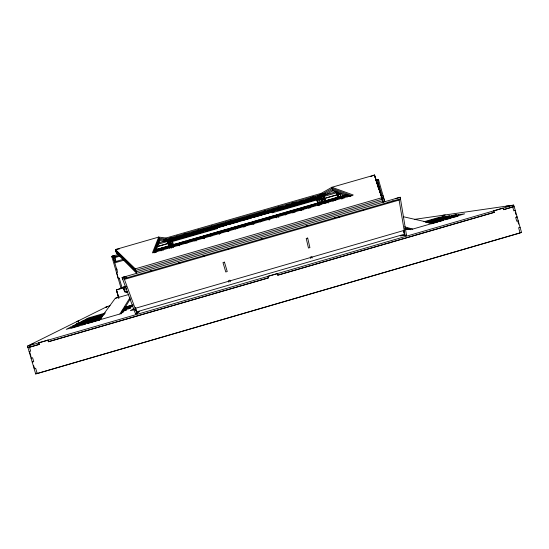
<?xml version="1.0" encoding="UTF-8"?>
<svg xmlns="http://www.w3.org/2000/svg" width="549" height="549" viewBox="0 0 549 549"><rect width="100%" height="100%" fill="white"/><g stroke="black" fill="none" stroke-linecap="round" stroke-linejoin="round"><path stroke-width="0.82" d="M195.959 241.107L195.622 238.314L202.464 236.344L202.828 237.58L195.986 239.549M195.574 240.627L195.622 238.314M194.291 240.99L194.367 238.678L187.518 240.647L187.278 243.015M185.994 243.385L186.262 241.011L179.406 242.987L178.981 245.403M232.433 221.178L232.302 222.084L232.007 221.075M179.496 245.849L179.406 242.987M177.698 245.774L178.151 243.344L171.288 245.321L170.677 247.798M171.261 248.223L171.659 246.556L171.288 245.321M169.394 248.169L170.032 245.684L163.17 247.661L162.483 249.829M163.094 250.358L163.54 248.896L163.17 247.661M160.967 250.92L161.914 248.024L156.486 249.589L155.394 252.526M238.177 219.525L237.834 220.492L237.539 219.483L232.797 220.849M156.321 252.307L156.856 250.818L156.486 249.589M156.259 249.932L159.725 240.634L158.695 237.086L115.42 249.569L116.505 253.068L136.694 273.306L135.322 268.825L115.42 249.569L119.607 248.841M154.091 252.931L155.292 249.788L346.563 194.696L350.955 196.35M154.42 252.499L159.375 239.467M153.466 252.622L159.025 238.3L166.278 239.083L165.97 238.026L158.695 237.086L152.437 252.863L353.268 195.005L331.96 187.291L332.907 190.798L344.82 195.389M244.971 217.569L244.38 218.605L244.092 217.596L239.35 218.962M245.396 218.31L246.021 217.267M121.199 313.863L130.36 298.821M119.929 313.98L130.01 297.654M118.591 297.366L128.713 294.532M251.765 215.613L250.927 216.718L250.639 215.716L245.897 217.081M252.814 215.311L251.943 216.43L251.655 215.421M258.552 213.664L257.474 214.837L257.186 213.829L252.444 215.194M258.49 214.542L259.602 213.362L259.306 212.312M259.773 213.081L263.726 211.948L265.037 210.665M265.339 211.708L264.014 212.957L263.726 211.948M265.03 212.662L266.389 211.406M272.126 209.759L270.554 211.07L270.266 210.068L267.109 210.974M271.563 210.782L273.176 209.457M271.782 211.9L272.112 212.827L317.048 199.884M278.604 206.76L276.799 208.188L277.087 209.19L278.906 207.803M278.103 208.901L279.956 207.501M122.619 279.036L135.507 313.85L136.989 313.417L139.405 311.647M135.507 313.85L137.964 312.065M135.274 307.529L136.543 311.887L135.651 308.147M285.679 205.854L283.62 207.309L283.332 206.307L279.386 207.44M284.629 207.021L286.729 205.552L286.427 204.509M292.034 203.35L293.2 202.56M268.049 276.339L268.502 277.904L48.394 341.773L47.845 340.222L48.257 340.03L38.739 342.789L38.952 344.511L27.999 347.689L35.692 373.965L37.119 373.018M133.908 308.414L130.415 310.679L134.601 309.657M291.155 205.141L293.502 203.604M129.31 308.641L130.367 307.982M299.219 201.957L296.673 203.555L296.385 202.547L294.017 203.226M129.139 308.264L129.612 307.962L123.079 309.856M297.682 203.267L300.269 201.655M305.985 200.014L303.192 201.675L302.904 200.673L299.754 201.579M304.201 201.387L307.035 199.712M32.563 361.887L32.219 362.093L33.736 361.654L32.597 357.756L31.073 358.202L31.423 358.003M312.45 197.022L309.423 198.793L309.711 199.802L312.752 198.065M312.271 197.434L313.493 196.72M99.527 319.895L100.268 319.47L66.278 329.325L70.746 327.039L101.64 318.084M165.97 238.026L321.234 193.351L331.891 187.271L374.521 175.049L383.223 202.142L375.441 178.562M98.298 320.122L88.677 322.833M310.72 199.513L313.795 197.764M317.898 195.815L319.209 195.08M318.269 195.89L320.252 194.778M332.227 188.451L321.536 194.408L321.234 193.351M319.511 196.117L316.231 197.928L315.943 196.919L312.004 198.052M317.24 197.633L324.342 193.598M324.013 194.051L325.502 193.234L325.804 194.277L323.567 195.471M325.413 193.516L332.564 189.625L350.029 196.213M324.637 194.641L316.595 198.971L317.919 203.624M321.213 196.748L320.362 196.954L321.975 202.567M323.574 195.753L332.907 190.798L331.891 187.271M29.495 351.401L29.138 351.586L30.662 351.147L29.516 347.249L29.872 347.071M316.869 199.932L317.816 203.672M320.486 198.038L317.864 199.651M320.376 196.947L320.664 197.949L323.004 196.72M321.515 197.743L320.664 197.949M102.203 316.903L75.33 324.692L72.248 326.271L101.689 317.734M102.67 315.771L79.804 322.4L76.743 323.965L102.162 316.601M104.406 314.364L83.88 320.307L81.135 321.714L103.349 315.277M77.876 323.114L76.27 324.013L77.478 323.587M110.075 305.69L107.137 306.541L27.45 346.138L27.889 347.634L29.818 346.659M31.526 344.422L33.77 343.324L32.206 343.777M77.635 321.44L78.967 320.788L77.766 321.138M336.317 192.877L336.16 191.779L322.881 195.602L324.603 201.579M340.922 197.05L340.003 193.845L340.558 196.309M320.115 205.113L319.374 203.775L319.6 204.804L319.031 205.045M325.591 201.064L337.662 197.613L336.249 192.672M115.359 298.313L118.9 296.686M319.717 204.653L324.102 202.656M377.238 179.983L378.474 179.598L384.774 201.572L383.73 201.874M127.375 292.006L125.604 291.739L127.238 292.068M126.277 287.086C119.881 285.899 128.095 298.066 123.827 287.82L123.196 287.992L125.639 287.257M370.5 176.6L374.432 175.035L382.831 200.646L136.241 271.81L116.141 251.902M118.742 298.231L116.34 289.996L125.872 286.269M118.001 254.564L111.776 256.356L121.006 288.067L125.646 286.255M126.716 277.794L124.136 278.597L136.989 313.417M123.525 289.659L126.737 288.664M395.191 198.69L400.207 197.256L400.64 198.765L122.509 279.07L122.063 277.54L125.783 276.456L126.222 277.952M518.229 220.801L516.76 221.226L515.669 217.39L517.137 216.965L516.636 217.013M34.155 368.702L35.671 368.262L37.215 373.519L520.081 232.92L518.613 227.739L520.075 227.313L519.574 227.348M35.692 373.965L521.55 232.495L514.193 206.609L503.529 209.704L503.083 208.153L502.603 208.222L493.469 210.871L493.935 210.809L494.375 212.36L277.801 275.207L277.266 273.594L267.891 276.312L268.392 277.849L48.285 341.718M149.774 271.137L151.414 270.664M178.5 262.841L180.141 262.367M203.068 255.752L204.695 255.278M231.541 247.53L233.188 247.057M260.336 239.22L261.962 238.753M305.834 226.078L307.461 225.612M334.245 217.878L335.864 217.411M338.301 216.711L339.92 216.237M387.56 202.485L389.145 202.025M391.519 201.339L393.105 200.886M178.562 263.335L180.209 262.854M203.254 256.198L204.901 255.724M227.952 249.068L229.599 248.594M338.266 217.219L339.913 216.745M121.006 288.067L126.208 286.551M116.34 289.996L123.827 287.82M124.87 291.951L125.742 291.677M118.577 297.386L115.215 298.354L99.451 319.916L120.011 313.959L123.594 311.715L121.967 312.189M106.177 307.015L107.158 306.733L105.339 307.433M124.692 307.186L132.865 304.942M105.532 312.978L88.643 317.871L85.143 319.662L103.864 314.241M125.048 307.323L132.275 305.23M443.42 215.187L442.247 215.531L444.093 215.256M76.489 321.769L77.697 321.419M444.031 215.277L445.212 214.934M124.204 308.346L133.16 305.752M124.108 308.655L132.323 306.273L130.497 307.413L123.916 309.32M423.924 221.775L439.358 217.301L443.297 216.766L425.29 221.981M93.797 317.59L96.205 316.89M99.424 315.956L101.84 315.256M127.787 307.742L130.195 307.042M90.304 318.674L92.76 317.967M127.986 307.756L130.436 307.049M425.729 222.146L445.205 216.505L449.604 215.901L426.793 222.51M77.896 323.189L79.09 322.764M128.089 308.998L130.346 307.907L123.477 310.418M404.805 228.885L407.248 228.178M121.754 311.235L126.641 309.821L122.139 311.805M404.778 229.201L407.241 228.487M427.795 222.53L451.628 215.62L456.047 215.016L429.263 222.784M452.602 215.489L456.294 214.865L455.066 215.222M452.616 215.558L453.838 215.201M455.046 215.153L456.274 214.796M405.732 229.606L408.978 228.665M135.123 308.366L404.174 230.381M409.163 228.94L406.713 229.647L412.724 229.091L432.55 223.347L403.316 216.718M428.776 223.251L458.195 214.728L464.591 213.849L431.397 223.47L432.55 223.347M71.926 328.062L80.058 325.708M81.684 325.234L85.747 324.054M87.373 323.581L99.568 320.046M431.583 223.786L438.123 221.892M439.756 221.419L443.839 220.231M445.472 219.758L451.196 218.104M452.829 217.63L457.736 216.203M136.543 311.887L404.62 234.142L403.584 230.539M400.447 235.933L406.507 235.24L400.468 198.813M507.139 206.012L505.622 206.451L508.717 205.999M30.03 344.861L31.616 344.401M508.628 206.019L510.165 205.573M27.45 346.138L513.672 205.086L514.09 206.554L503.502 209.629M27.889 347.634L39.281 344.34L38.821 342.768L38.396 342.96L38.952 344.511M494.354 212.278L277.691 275.152L277.176 273.615M389.666 242.864L391.313 242.383M325.502 193.234L164.027 239.7L164.329 240.75L165.99 240.887M168.255 239.419L169.703 239.007M170.787 237.786L172.956 238.067L173.244 239.076M173.738 237.841L176.881 236.942M184.238 234.821L179.468 236.194L179.763 237.202L177.917 236.866M184.443 233.853L186.049 234.299L190.016 233.16M198.182 230.813L192.624 232.405L192.919 233.421L191.567 232.941M198.086 229.928L199.198 230.518L203.953 229.146M212.333 226.737L212.621 227.746L211.715 226.01L212.333 226.737L217.088 225.371M219.682 224.623L224.438 223.251L224.726 224.26L224.582 223.443M225.632 223.134L225.742 223.971L225.454 222.963L230.203 221.597M272.853 209.32L276.01 208.414M285.919 205.559L289.858 204.427L290.147 205.436L292.452 203.905L292.15 202.862M306.273 199.699L308.634 199.019M164.329 240.75L325.804 194.277M158.05 243.035L168.172 240.126L172.235 240.531L173.642 245.197M378.474 179.598L375.976 180.353L377.815 186.022M112.325 256.308L113.89 255.964M167.225 240.441L168.296 240.133L169.964 245.925M323.766 195.389L322.702 195.698L324.356 201.456M376.744 180.209L377.787 179.907M321.247 196.508L167.768 240.654L165.469 240.448M169.813 240.284L168.763 240.586L320.499 196.988M112.078 257.392L113.115 257.097M119.085 255.381L114.556 256.712M157.529 244.312L167.534 241.478M170.334 240.73L171.357 240.435M336.455 192.809L324.246 196.322L323.944 195.293L325.653 201.277M377.739 180.923L378.783 180.628M171.254 240.812L317.59 198.69M217.569 228.528L217.294 227.561L271.803 211.893M172.489 240.798L179.063 238.904M180.71 238.431L203.72 231.808M205.36 231.335L215.222 228.494M216.869 228.02L226.73 225.179M228.37 224.713L239.879 221.398M241.519 220.924L251.38 218.083M253.027 217.61L262.889 214.776M264.529 214.302L274.39 211.461M277.677 210.514L280.141 209.807M281.788 209.334L316.299 199.397M170.629 241.711L171.638 241.416L169.174 241.601M172.352 241.539L217.589 228.514L217.322 227.574M157.302 246.446L169.716 242.898M319.271 199.836L340.003 193.845M157.138 246.734L170.32 242.939M325.125 198.367L335.693 195.32M338.136 194.621L341.389 193.68M203.857 238.239L203.72 235.981L210.562 234.011L210.926 235.247L204.084 237.216L204.18 238.74M212.14 235.85L211.818 233.648L218.653 231.678L219.339 234.368M220.423 233.462L219.909 231.321L226.744 229.352L227.416 231.452M228.823 231.637L227.993 228.995L234.821 227.025L235.686 229.07M243.934 226.689L242.891 224.699L236.077 226.662L236.962 228.7M250.962 222.372L251.318 223.608L244.504 225.57L244.147 224.335L250.962 222.372L252.197 224.308M259.032 220.053L259.382 221.288L252.561 223.251L252.211 222.016L259.032 220.053L260.452 221.933M267.095 217.727L267.445 218.962L260.631 220.924L260.281 219.689L267.095 217.727L269.236 220.163M276.943 217.178L275.159 215.407L268.344 217.37L269.978 219.188M283.209 213.087L283.552 214.323L276.751 216.285L276.401 215.05L283.209 213.087L285.466 215.05M284.801 213.966L284.457 212.731L291.258 210.768L293.729 212.669M301.984 210.294L299.301 208.455L292.5 210.411L295.005 212.305M310.233 207.913L307.344 206.136L300.543 208.092L303.261 209.924M318.77 205.703L315.373 203.823L308.586 205.779L310.775 207.103M326.305 202.958L323.402 201.51L316.615 203.466L319.36 204.962M334.513 200.591L331.431 199.198L324.644 201.154L328.309 202.952M343.084 198.381L339.454 196.892L332.673 198.841L335.782 200.227M348.567 196.295L345.541 195.135L340.689 196.528L344.353 198.011M115.462 261.612L123.573 259.252M157.254 249.548L159.828 248.834M161.372 248.368L168.042 246.467M338.623 197.331L344.669 195.568M156.486 250.783L160.61 249.596M163.08 248.882L169.675 246.981M171.322 246.508L177.972 244.511M180.395 243.893L185.37 242.377M187.806 241.759L194.415 239.776M196.055 239.385L202.636 237.408M205.12 236.77L210.061 235.349M211.715 234.869L219.133 232.735M220.725 232.2L243.035 225.852M245.382 225.09L267.761 218.728M270.046 217.987L275.179 216.587M277.451 215.853L292.487 211.605M294.14 211.125L299.905 209.464M302.115 208.75L307.323 207.33M309.512 206.623L315.565 204.955M318.043 204.242L323.814 202.581M327.108 201.634L332.056 200.207M334.526 199.493L340.298 197.832M346.062 196.171L341.945 197.359L345.987 196.233M124.644 259.993L114.775 262.834L112.964 256.047M155.902 250.989L161.509 249.479M163.307 248.855L170.169 246.878M171.659 246.556L178.514 244.579M179.77 244.223L186.626 242.246M194.73 239.913L187.882 241.883L187.518 240.647M219.01 232.913L212.175 234.883L211.818 233.648M228.35 230.23L235.178 228.26L234.821 227.025M236.427 227.897L243.241 225.934L243.948 227.279M268.687 218.605L275.502 216.642L276.703 217.843M285.555 213.746L291.601 212.003L292.837 212.971M292.843 211.646L299.644 209.691L300.989 210.624M301.641 209.114L307.68 207.371L309.128 208.277M309.677 206.801L315.709 205.058L315.373 203.823M317.706 204.482L323.738 202.746L325.193 203.487M325.735 202.169L332.454 200.131M333.758 199.863L340.291 197.873M377.712 187.092L379.366 186.619M135.322 268.825L382.049 197.647M119.291 278.206L118.227 278.515L116.889 273.381M122.063 277.54L400.207 197.256M398.32 199.424L398.979 199.246L405.052 235.665M363.198 210.027L363.857 209.848M123.655 289.57L124.287 289.398M116.676 272.654L117.596 272.379L112.813 256.06M414.687 219.339L513.672 205.086M116.244 261.626L117.85 261.406M511.297 207.234L512.725 207.035L513.816 210.878L515.285 210.445L514.79 210.514M442.782 220.17L443.132 220.204L433.436 222.956M114.851 257.124L117.369 256.884M114.192 256.994L119.675 256.472M111.776 256.356L112.868 256.259M402.438 235.487L406.507 235.24M519.841 232.577L521.55 232.495M170.897 246.899L173.189 246.851M173.278 247.421L173.079 245.931M166.093 241.141L159.725 240.634L158.668 237.127M168.598 241.169L170.101 241.292M167.232 240.441L169.065 247.194M159.382 239.446L164.185 239.913M165.167 239.405L166.704 239.563M172.166 239.391L170.032 239.138L169.73 238.088M171.089 238.836L173.182 239.096L172.894 238.088M176.86 237.175L178.748 237.497M176.558 236.125L177.821 236.365M185.322 235.603L183.689 235.205L183.387 234.162M184.745 234.903L186.344 235.308L186.049 234.299M404.503 226.812L412.718 229.084M404.839 228.075L410.604 229.702M190.51 233.243L191.896 233.709M332.275 188.458L352.046 195.773M347.387 196.961L345.87 196.37L345.541 195.135M341.965 199.04L339.783 198.127L339.454 196.892M333.312 201.147L331.761 200.433L331.431 199.198M197.331 231.28L198.47 231.822M198.388 230.978L199.486 231.527L199.198 230.518M205.038 229.928L204.153 229.317L203.844 228.274M205.202 229.015L206.053 229.633L205.765 228.624L211.317 227.032L211.605 228.041L210.96 227.361M284.457 212.731L286.173 214.192M276.401 215.05L278.823 217.397M115.784 250.735L135.781 270.321L382.44 199.15L374.83 176.222M260.281 219.689L261.729 221.563M398.615 199.376L399.116 200.076L124.431 279.386L124.376 278.549M252.211 222.016L253.892 224.582M244.147 224.335L245.218 226.318M218.825 225.097L219.181 225.859L218.893 224.85M227.993 228.995L228.693 231.081M173.038 245.931L173.299 246.741M161.914 248.024L162.284 249.26M229.798 280.148L230.278 281.767M228.35 280.566L228.83 282.186M203.72 235.981L204.084 237.216M83.88 320.307L84.217 321.467M75.33 324.692L75.687 325.914M70.746 327.039L71.116 328.295M29.708 352.135L30.998 356.534M33.64 365.552L34.285 367.755M219.909 231.321L220.266 232.556L227.101 230.587L226.744 229.352M171.343 240.441L172.709 245.149M170.561 241.519L171.7 245.437M169.909 240.297L171.309 245.122M169.799 240.29L171.439 245.925M169.106 241.402L170.272 245.424M168.996 241.388L170.163 245.424M168.172 240.126L169.916 246.137M167.534 239.632L167.829 240.64L167.472 239.645M167.431 241.169L168.9 246.227M156.101 248.333L156.52 249.781M124.101 276.95L124.541 278.467M115.468 249.514L116.505 253.068M116.58 268.372L117.04 269.964M119.263 278.213L122.07 287.758M116.491 289.941L118.886 298.162M116.759 291.066L118.653 297.565M238.932 218.179L239.234 219.223L238.842 220.197L238.561 219.188M231.081 220.437L231.287 222.372L230.992 221.364M217.878 225.138L218.173 226.147L217.473 224.356M403.289 230.566L404.112 233.442M384.341 200.804L383.127 195.794L382.077 196.096L377.444 179.894M378.096 182.968L378.522 184.457M379.174 186.694L379.62 188.273M380.299 190.64L380.752 192.219M337.662 192.239L338.932 197.242L337.518 192.308M336.153 191.779L337.807 197.544M324.226 197.036L325.406 201.154M321.618 197.455L322.771 201.469M320.884 195.499L321.172 196.501M321.446 197.551L322.366 200.749M320.204 197.043L321.803 202.65M319.202 198.724L320.321 202.629M317.981 198.23L319.319 202.917M458.195 214.728L458.552 215.97M451.628 215.62L451.978 216.834M445.205 216.505L445.541 217.679M439.358 217.301L439.68 218.447M242.891 224.699L243.241 225.934M515.25 212.134L515.943 214.577M517.954 221.659L518.647 224.095M275.159 215.407L275.502 216.642M299.301 208.455L299.644 209.691M291.258 210.768L291.601 212.003M307.344 206.136L307.68 207.371M323.402 201.51L323.738 202.746M374.521 175.049L375.139 177.389M311.708 256.404L312.093 258.051M310.274 256.822L310.652 258.462M319.374 203.775L319.559 204.605M218.653 231.678L219.14 233.833M225.33 222.091L225.454 222.963M210.562 234.011L210.864 236.221M202.464 236.344L202.581 238.602M382.914 197.064A6.375 1.173 74.1 0 1 382.989 197.386M127.691 291.828L126.064 292.322L127.691 291.821M224.452 262.141L222.983 262.566L225.769 271.968L227.231 271.542L224.452 262.141M307.687 238.067L306.225 238.492L308.463 248.024L309.911 247.606L307.687 238.067M115.935 261.475L114.096 255.69L115.935 261.475"/></g></svg>
